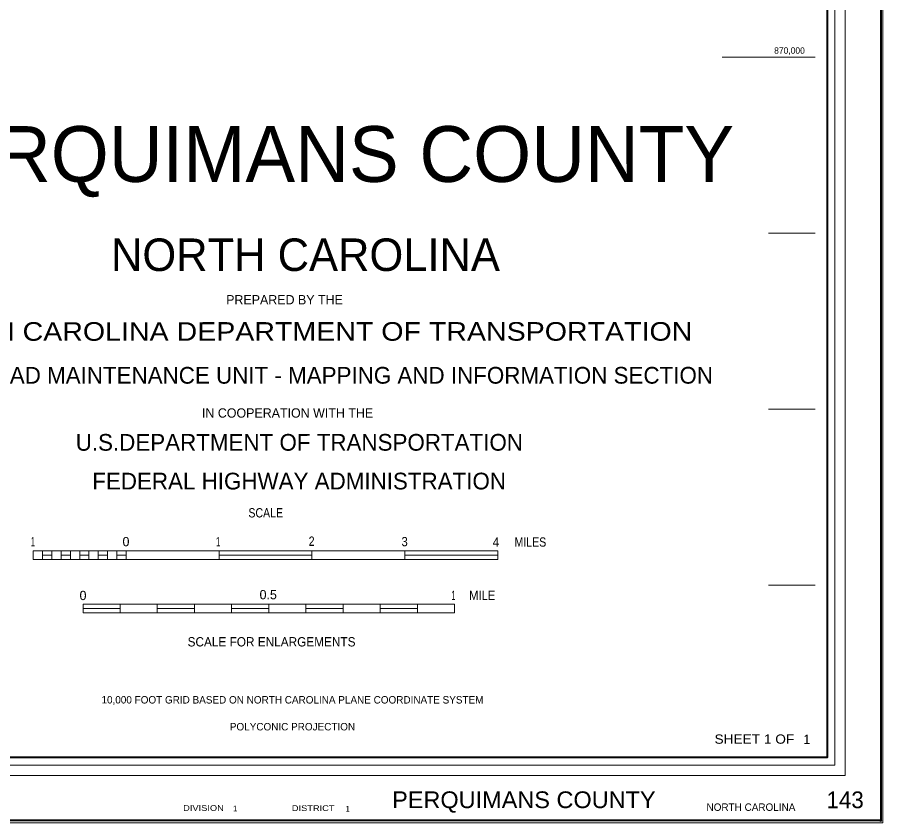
# Model space of a CAD drawing. Extents: x 814858 to 911489, y 251919 to 308316.
# Drawn here: x 896497 to 911489, y 251919 to 265865 of the extents above; entities that cross this region are included whole.
import ezdxf
from ezdxf.enums import TextEntityAlignment as Align

# ---------------------------------------------------------------- set-up
doc = ezdxf.new("R2010")
doc.units = 0
doc.header["$LTSCALE"] = 59
doc.header["$PDMODE"] = 32
doc.header["$PDSIZE"] = 29.5
for name, color, linetype, lineweight in [('1', 7, 'Continuous', 25), ('20', 7, 'Continuous', 40), ('61', 7, 'Continuous', 13)]:
    doc.layers.add(name, color=color, linetype=linetype, lineweight=lineweight)
doc.layers.add('12', color=7, linetype='Continuous')

msp = doc.modelspace()

# ---------------------------------------------------------------- linework, layer by layer
at = {"layer": '1', "lineweight": 13}
msp.add_lwpolyline([(911488.66, 251918.69), (814858.02, 251918.69), (814858.02, 308315.74), (911488.66, 308315.74)], close=True, dxfattribs=at)
at = {"layer": '1'}
msp.add_point((911453.66, 251953.69), dxfattribs=at)
at = {"layer": '20', "lineweight": 13}
for p, q in [((896772.33, 256623.46), (898381.67, 256623.46)), ((896772.33, 256473.71), (896772.33, 256623.46)), ((896933.26, 256473.71), (896933.26, 256623.46)), ((896933.26, 256548.58), (897094.2, 256548.58)), ((897094.2, 256473.71), (897094.2, 256623.46)), ((897255.13, 256473.71), (897255.13, 256623.46)), ((897255.13, 256548.58), (897416.07, 256548.58)), ((897416.07, 256473.71), (897416.07, 256623.46)), ((897577, 256473.71), (897577, 256623.46)), ((897577, 256548.58), (897737.94, 256548.58)), ((897737.94, 256473.71), (897737.94, 256623.46)), ((897898.87, 256473.71), (897898.87, 256623.46)), ((897898.87, 256548.58), (898059.8, 256548.58)), ((898059.8, 256473.71), (898059.8, 256623.46)), ((898220.74, 256473.71), (898220.74, 256623.46)), ((898220.74, 256548.58), (898381.67, 256548.58)), ((898381.67, 256473.71), (898381.67, 256623.46)), ((898381.67, 256623.46), (899991.02, 256623.46)), ((899991.02, 256473.71), (899991.02, 256623.46)), ((899991.02, 256548.58), (901600.36, 256548.58)), ((901600.36, 256473.71), (901600.36, 256623.46)), ((903209.71, 256473.71), (903209.71, 256623.46)), ((903209.71, 256548.58), (904819.05, 256548.58)), ((904819.05, 256473.71), (904819.05, 256623.46)), ((896772.33, 256473.71), (898381.67, 256473.71)), ((898381.67, 256473.71), (899991.02, 256473.71)), ((897634.85, 255551.8), (897634.85, 255701.55)), ((897634.85, 255626.68), (898278.58, 255626.68)), ((898278.58, 255551.8), (898278.58, 255701.55)), ((898922.32, 255551.8), (898922.32, 255701.55)), ((898922.32, 255626.68), (899566.06, 255626.68)), ((899566.06, 255551.8), (899566.06, 255701.55)), ((900209.8, 255551.8), (900209.8, 255701.55)), ((900209.8, 255626.68), (900853.53, 255626.68)), ((900853.53, 255551.8), (900853.53, 255701.55)), ((901497.27, 255551.8), (901497.27, 255701.55)), ((901497.27, 255626.68), (902141.01, 255626.68)), ((902141.01, 255551.8), (902141.01, 255701.55)), ((902784.75, 255551.8), (902784.75, 255701.55)), ((902784.75, 255626.68), (903428.48, 255626.68)), ((903428.48, 255551.8), (903428.48, 255701.55)), ((904072.22, 255551.8), (904072.22, 255701.55)), ((897634.85, 255551.8), (898278.58, 255551.8)), ((898278.58, 255551.8), (898922.32, 255551.8)), ((898922.32, 255551.8), (899566.06, 255551.8)), ((899566.06, 255551.8), (900209.8, 255551.8)), ((900209.8, 255551.8), (900853.53, 255551.8)), ((900853.53, 255551.8), (901497.27, 255551.8)), ((901497.27, 255551.8), (902141.01, 255551.8)), ((902141.01, 255551.8), (902784.75, 255551.8)), ((902784.75, 255551.8), (903428.48, 255551.8)), ((903428.48, 255551.8), (904072.22, 255551.8))]:
    msp.add_line(p, q, dxfattribs=at)
at = {"layer": '20'}
for points in [[(814893.02, 308280.73), (911453.66, 308280.73), (911453.66, 251953.69), (814893.02, 251953.69)], [(818080.87, 307171.77), (910528.15, 307171.77), (910528.15, 253045.41), (818080.87, 253045.41)]]:
    msp.add_lwpolyline(points, close=True, dxfattribs=at)
at = {"layer": '20', "lineweight": 13}
msp.add_lwpolyline([(817771.68, 307497.23), (817771.68, 252736.13), (817950.23, 252914.8), (817950.23, 307302.41), (910658.76, 307302.41), (910658.76, 252914.8), (817950.23, 252914.8), (817771.68, 252736.13), (910837.34, 252736.13), (910837.34, 307497.23)], close=True, dxfattribs=at)
for points in [[(899991.02, 256623.46), (901600.36, 256623.46), (903209.71, 256623.46), (904819.05, 256623.46)], [(899991.02, 256473.71), (901600.36, 256473.71), (903209.71, 256473.71), (904819.05, 256473.71)], [(897634.85, 255701.55), (898278.58, 255701.55), (898922.32, 255701.55), (899566.06, 255701.55), (900209.8, 255701.55), (900853.53, 255701.55), (901497.27, 255701.55), (902141.01, 255701.55), (902784.75, 255701.55), (903428.48, 255701.55), (904072.22, 255701.55)]]:
    msp.add_lwpolyline(points, dxfattribs=at)
at = {"layer": '61'}
for p, q in [((909512.61, 262128), (910317.11, 262128)), ((909512.61, 259080), (910317.11, 259080)), ((909512.61, 256032), (910317.11, 256032))]:
    msp.add_line(p, q, dxfattribs=at)
msp.add_lwpolyline([(908708.11, 265176), (909512.61, 265176), (910317.11, 265176)], dxfattribs=at)

# ---------------------------------------------------------------- texts
at = {"layer": '12'}
msp.add_text('   PERQUIMANS COUNTY  ', height=965.6, dxfattribs=at).set_placement((901488.56, 263014.55), align=Align.CENTER)
for s, height, rotation, p in [('NORTH CAROLINA', 563.3, 0.007, (901488.6, 261471.85)), ('PREPARED BY THE', 161, 0.006, (901125.81, 260894.05)), ('STATE ROAD MAINTENANCE UNIT - MAPPING AND INFORMATION SECTION', 289.7, 0.002, (901488.97, 259521.05)), ('IN COOPERATION WITH THE', 161, 0.007, (901178.54, 258932.97)), ('U.S.DEPARTMENT OF TRANSPORTATION', 289.7, 0.006, (901382.32, 258359.96)), ('FEDERAL HIGHWAY ADMINISTRATION', 289.7, 0.006, (901378.89, 257689.23))]:
    msp.add_text(s, height=height, rotation=rotation, dxfattribs=at).set_placement(p, align=Align.CENTER)
at = {"layer": '12', "width": 1.15}
msp.add_text('NORTH CAROLINA DEPARTMENT OF TRANSPORTATION', height=321.8, rotation=0.007, dxfattribs=at).set_placement((901441.01, 260264.32), align=Align.CENTER)
at = {"layer": '20'}
for s, height, width, p in [('SCALE', 161, 0.85, (900800.1, 257204.27)), ('1', 161, 0.5, (896767.65, 256705.45)), ('1', 161, 0.5, (899976.27, 256705.45)), ('2', 161, 0.85, (901595.03, 256712.68)), ('3', 161, 0.9, (903206.56, 256705.45)), ('4', 161, 0.95, (904789.19, 256698.23)), ('MILES', 161, 0.85, (905385.61, 256698.04)), ('1', 161, 0.5, (904052.08, 255772.88)), ('MILE', 161, 0.9, (904550.71, 255773.17)), ('SCALE FOR ENLARGEMENTS', 161, 0.95, (900901.27, 254970.44)), ('SHEET 1 OF', 160.9, 1.1, (909266.02, 253285.71)), ('PERQUIMANS COUNTY  ', 289.7, 1.05, (905385.48, 252170.99)), ('DIVISION', 100, 1.2, (899721.99, 252122.65)), ('DISTRICT', 100, 1.2, (901622.35, 252120.35))]:
    msp.add_text(s, height=height, dxfattribs=dict(at, width=width)).set_placement(p, align=Align.CENTER)
for s, height, p in [('0', 161, (898379.19, 256705.45)), ('0', 161, (897634.85, 255772.88)), ('0.5', 161, (900843.46, 255787.34)), ('1  ', 160.9, (910234.13, 253281.8)), ('143', 289.7, (910837.79, 252169.65))]:
    msp.add_text(s, height=height, dxfattribs=at).set_placement(p, align=Align.CENTER)
for s, rotation, p in [('10,000 FOOT GRID BASED ON NORTH CAROLINA PLANE COORDINATE SYSTEM', 359.995, (901263.6, 253982.3)), ('POLYCONIC PROJECTION', 0.001, (901263.77, 253516.53))]:
    msp.add_text(s, height=128.7, rotation=rotation, dxfattribs=at).set_placement(p, align=Align.CENTER)
at = {"layer": '20', "width": 0.95}
for p in [(900197.72, 252113.4), (902147.44, 252109.95)]:
    msp.add_text(' 1', height=100, dxfattribs=at).set_placement(p)
at = {"layer": '20'}
msp.add_text('NORTH CAROLINA', height=128.7, dxfattribs=at).set_placement((908436.42, 252123.54))
at = {"layer": '61'}
msp.add_text('870,000', height=110, dxfattribs=at).set_placement((909874.13, 265234.46), align=Align.CENTER)

doc.saveas('drawing.dxf')
